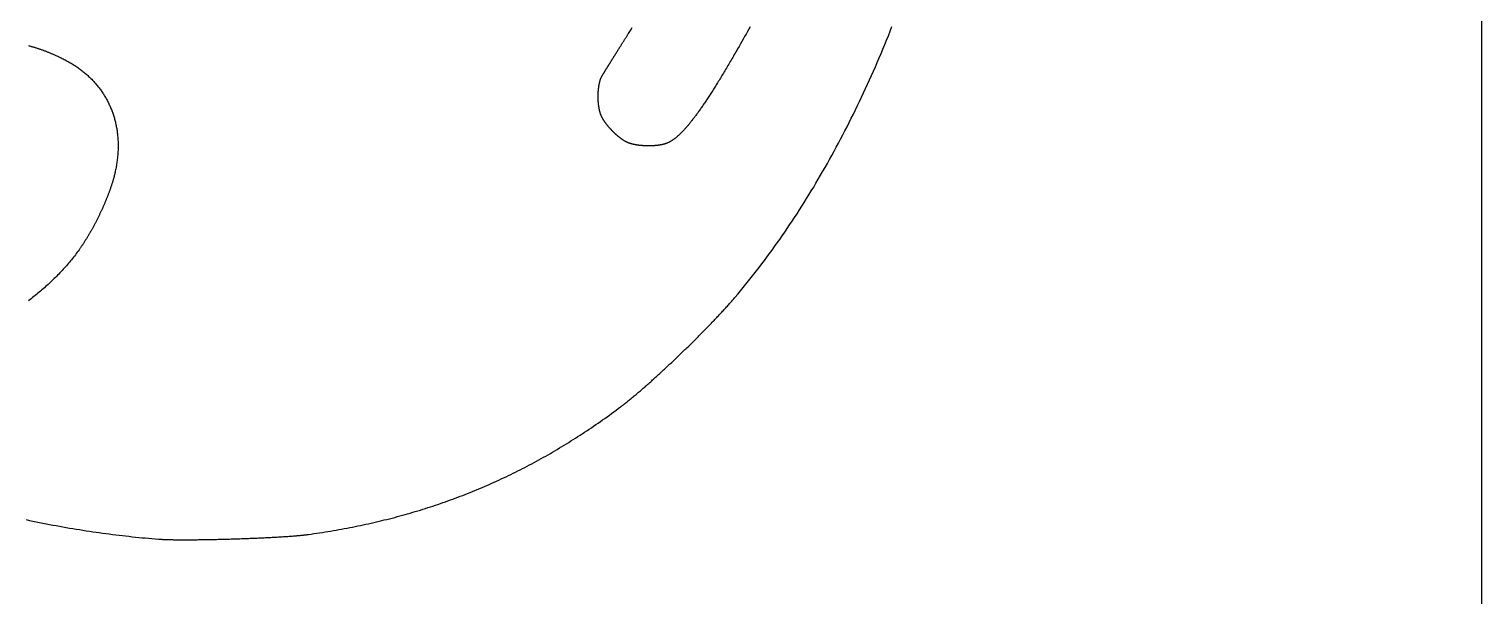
# Model space of a CAD drawing. Extents: x 0 to 527, y 0 to 420.
# Drawn here: x 74.17 to 89.01, y 20.7 to 26.49 of the extents above; entities that cross this region are included whole.
import ezdxf

# ---------------------------------------------------------------- set-up
doc = ezdxf.new("R2010")
doc.units = 0
doc.layers.get('0').update_dxf_attribs({"linetype": 'CONTINUOUS'})
doc.layers.add('LAYER_1', color=7, linetype='CONTINUOUS')

# ---------------------------------------------------------------- blocks, each defined once
blk = doc.blocks.new('LOGO')
at = {"layer": 'LAYER_1', "color": 5}
for points in [[(240.07, 69.8954, 0), (240.274, 70.2188, 0), (240.476, 70.5427, 0)], [(253.45, 70.6251, 0), (253.301, 70.3535, 0), (253.152, 70.082, 0), (253.001, 69.8107, 0), (252.85, 69.5394, 0), (252.698, 69.2682, 0), (252.546, 68.9971, 0), (252.392, 68.7261, 0), (252.238, 68.4553, 0), (252.083, 68.1845, 0)], [(251.8, 40.8265, 0), (252.1, 41.1815, 0), (252.398, 41.539, 0), (252.695, 41.8991, 0), (252.991, 42.2617, 0), (253.285, 42.6269, 0), (253.578, 42.9946, 0), (253.87, 43.3649, 0), (254.16, 43.7377, 0), (254.449, 44.1129, 0), (254.737, 44.4906, 0), (255.023, 44.8708, 0), (255.308, 45.2535, 0), (255.591, 45.6385, 0), (255.873, 46.026, 0), (256.154, 46.4159, 0), (256.433, 46.8082, 0), (256.711, 47.2029, 0), (256.988, 47.5999, 0), (257.263, 47.9992, 0), (257.536, 48.4009, 0), (257.808, 48.8049, 0), (258.079, 49.2112, 0), (258.349, 49.6198, 0), (258.616, 50.0307, 0), (258.883, 50.4438, 0), (259.148, 50.8592, 0), (259.411, 51.2768, 0), (259.673, 51.6966, 0), (259.934, 52.1186, 0), (260.193, 52.5428, 0), (260.451, 52.9692, 0), (260.707, 53.3977, 0), (260.961, 53.8284, 0), (261.214, 54.2612, 0), (261.466, 54.6961, 0), (261.716, 55.1331, 0), (261.964, 55.5721, 0), (262.211, 56.0133, 0), (262.457, 56.4565, 0), (262.701, 56.9017, 0), (262.943, 57.349, 0), (263.184, 57.7983, 0), (263.423, 58.2495, 0), (263.661, 58.7028, 0), (263.897, 59.158, 0), (264.131, 59.6152, 0), (264.364, 60.0743, 0), (264.596, 60.5353, 0), (264.825, 60.9982, 0), (265.053, 61.4631, 0), (265.28, 61.9298, 0), (265.505, 62.3983, 0), (265.728, 62.8688, 0), (265.95, 63.341, 0), (266.17, 63.8151, 0), (266.388, 64.291, 0), (266.605, 64.7686, 0), (266.82, 65.2481, 0), (267.033, 65.7293, 0), (267.245, 66.2123, 0), (267.455, 66.697, 0), (267.663, 67.1834, 0), (267.87, 67.6715, 0), (268.075, 68.1613, 0), (268.278, 68.6527, 0), (268.48, 69.1459, 0), (268.68, 69.6407, 0), (268.878, 70.1371, 0), (269.074, 70.6351, 0)], [(174.01, 68.5433, 0), (174.084, 68.5242, 0), (174.158, 68.5047, 0), (174.231, 68.4849, 0), (174.304, 68.4647, 0), (174.377, 68.4442, 0), (174.45, 68.4234, 0), (174.523, 68.4021, 0), (174.596, 68.3806, 0), (174.669, 68.3586, 0), (174.741, 68.3363, 0), (174.814, 68.3137, 0), (174.886, 68.2906, 0), (174.959, 68.2672, 0), (175.031, 68.2435, 0), (175.104, 68.2193, 0), (175.176, 68.1948, 0), (175.249, 68.1699, 0), (175.321, 68.1446, 0), (175.394, 68.1189, 0), (175.466, 68.0929, 0), (175.539, 68.0664, 0), (175.612, 68.0396, 0), (175.685, 68.0124, 0), (175.758, 67.9848, 0), (175.831, 67.9567, 0), (175.905, 67.9283, 0), (175.978, 67.8995, 0), (176.052, 67.8702, 0), (176.126, 67.8406, 0), (176.2, 67.8106, 0), (176.274, 67.7801, 0), (176.349, 67.7492, 0), (176.424, 67.7179, 0), (176.499, 67.6862, 0), (176.574, 67.654, 0), (176.65, 67.6215, 0), (176.725, 67.5885, 0), (176.802, 67.5551, 0), (176.878, 67.5212, 0), (176.955, 67.4869, 0), (177.033, 67.4522, 0), (177.11, 67.417, 0), (177.188, 67.3814, 0), (177.267, 67.3454, 0), (177.346, 67.3089, 0), (177.425, 67.2719, 0), (177.505, 67.2345, 0), (177.585, 67.1967, 0)], [(237.098, 65.0976, 0), (237.104, 65.1071, 0), (237.109, 65.1173, 0), (237.115, 65.1281, 0), (237.122, 65.1395, 0), (237.129, 65.1516, 0), (237.136, 65.1643, 0), (237.143, 65.1777, 0), (237.151, 65.1916, 0), (237.16, 65.2062, 0), (237.169, 65.2214, 0), (237.178, 65.2372, 0), (237.188, 65.2537, 0), (237.198, 65.2707, 0), (237.208, 65.2883, 0), (237.219, 65.3065, 0), (237.23, 65.3253, 0), (237.241, 65.3446, 0), (237.253, 65.3646, 0), (237.266, 65.3851, 0), (237.278, 65.4062, 0), (237.291, 65.4278, 0), (237.304, 65.45, 0), (237.318, 65.4728, 0), (237.332, 65.496, 0), (237.346, 65.5199, 0), (237.361, 65.5442, 0), (237.376, 65.5691, 0), (237.391, 65.5946, 0), (237.407, 65.6205, 0), (237.423, 65.647, 0), (237.44, 65.6739, 0), (237.456, 65.7014, 0), (237.473, 65.7294, 0), (237.491, 65.7579, 0), (237.508, 65.7868, 0), (237.526, 65.8163, 0), (237.544, 65.8462, 0), (237.563, 65.8766, 0), (237.582, 65.9075, 0), (237.601, 65.9389, 0), (237.621, 65.9707, 0), (237.64, 66.003, 0), (237.66, 66.0357, 0), (237.681, 66.0689, 0), (237.701, 66.1025, 0), (237.722, 66.1365, 0), (237.743, 66.171, 0), (237.765, 66.2059, 0), (237.787, 66.2412, 0), (237.809, 66.277, 0), (237.831, 66.3132, 0), (237.853, 66.3497, 0), (237.876, 66.3867, 0), (237.899, 66.4241, 0), (237.923, 66.4618, 0), (237.946, 66.5, 0), (237.97, 66.5385, 0), (237.994, 66.5775, 0), (238.018, 66.6167, 0), (238.043, 66.6564, 0), (238.068, 66.6964, 0), (238.093, 66.7368, 0), (238.118, 66.7775, 0), (238.143, 66.8186, 0), (238.169, 66.86, 0), (238.195, 66.9018, 0), (238.221, 66.9439, 0), (238.247, 66.9863, 0), (238.274, 67.0291, 0), (238.301, 67.0722, 0), (238.327, 67.1156, 0), (238.355, 67.1593, 0), (238.382, 67.2033, 0), (238.41, 67.2476, 0), (238.437, 67.2922, 0), (238.465, 67.337, 0), (238.493, 67.3822, 0), (238.522, 67.4277, 0), (238.55, 67.4734, 0), (238.579, 67.5194, 0), (238.608, 67.5657, 0), (238.637, 67.6122, 0), (238.666, 67.659, 0), (238.695, 67.706, 0), (238.725, 67.7533, 0), (238.754, 67.8008, 0), (238.784, 67.8485, 0), (238.814, 67.8965, 0), (238.844, 67.9447, 0), (238.875, 67.9931, 0), (238.905, 68.0418, 0), (238.936, 68.0906, 0), (238.966, 68.1397, 0), (238.997, 68.189, 0), (239.028, 68.2384, 0), (239.059, 68.2881, 0), (239.09, 68.3379, 0), (239.122, 68.3879, 0), (239.153, 68.4381, 0), (239.185, 68.4885, 0), (239.216, 68.539, 0), (239.248, 68.5897, 0), (239.28, 68.6406, 0), (239.312, 68.6916, 0), (239.344, 68.7427, 0), (239.377, 68.794, 0), (239.409, 68.8455, 0), (239.441, 68.897, 0), (239.474, 68.9487, 0), (239.506, 69.0005, 0), (239.539, 69.0525, 0), (239.572, 69.1045, 0), (239.605, 69.1567, 0), (239.637, 69.2089, 0), (239.67, 69.2613, 0), (239.703, 69.3137, 0), (239.737, 69.3663, 0), (239.77, 69.4189, 0), (239.803, 69.4716, 0), (239.836, 69.5244, 0), (239.87, 69.5772, 0), (239.903, 69.6301, 0), (239.936, 69.6831, 0), (239.97, 69.7361, 0), (240.003, 69.7892, 0), (240.037, 69.8423, 0), (240.07, 69.8954, 0)], [(177.585, 67.1967, 0), (177.701, 67.1409, 0), (177.816, 67.0842, 0), (177.931, 67.0266, 0), (178.044, 66.9682, 0), (178.157, 66.9089, 0), (178.268, 66.8487, 0), (178.378, 66.7877, 0), (178.487, 66.7258, 0), (178.596, 66.6631, 0), (178.703, 66.5995, 0), (178.809, 66.5351, 0), (178.914, 66.4698, 0), (179.018, 66.4037, 0), (179.121, 66.3368, 0), (179.223, 66.269, 0), (179.324, 66.2005, 0), (179.424, 66.1311, 0), (179.523, 66.0609, 0), (179.621, 65.9899, 0), (179.718, 65.9181, 0), (179.814, 65.8455, 0), (179.908, 65.7721, 0), (180.002, 65.698, 0), (180.094, 65.623, 0), (180.186, 65.5473, 0), (180.276, 65.4708, 0), (180.366, 65.3935, 0), (180.454, 65.3155, 0), (180.541, 65.2367, 0), (180.628, 65.1572, 0), (180.713, 65.0769, 0), (180.797, 64.9958, 0), (180.88, 64.9141, 0), (180.961, 64.8316, 0), (181.042, 64.7483, 0), (181.122, 64.6643, 0), (181.2, 64.5796, 0), (181.278, 64.4942, 0), (181.354, 64.4081, 0), (181.43, 64.3213, 0), (181.504, 64.2338, 0), (181.577, 64.1455, 0), (181.649, 64.0566, 0), (181.72, 63.967, 0), (181.79, 63.8767, 0), (181.858, 63.7857, 0), (181.926, 63.6941, 0), (181.993, 63.6018, 0), (182.058, 63.5088, 0), (182.122, 63.4151, 0), (182.185, 63.3208, 0), (182.247, 63.2259, 0), (182.308, 63.1303, 0), (182.368, 63.034, 0), (182.426, 62.9371, 0), (182.484, 62.8396, 0), (182.54, 62.7415, 0), (182.596, 62.6427, 0), (182.65, 62.5433, 0), (182.703, 62.4433, 0), (182.754, 62.3427, 0), (182.805, 62.2415, 0), (182.855, 62.1396, 0), (182.903, 62.0372, 0), (182.95, 61.9342, 0), (182.996, 61.8306, 0), (183.041, 61.7264, 0), (183.085, 61.6217, 0), (183.127, 61.5163, 0), (183.169, 61.4104, 0), (183.209, 61.304, 0), (183.248, 61.1969, 0), (183.286, 61.0894, 0), (183.323, 60.9812, 0), (183.358, 60.8726, 0), (183.393, 60.7633, 0), (183.426, 60.6536, 0), (183.458, 60.5433, 0), (183.489, 60.4325, 0), (183.519, 60.3212, 0), (183.547, 60.2093, 0), (183.575, 60.097, 0), (183.601, 59.9841, 0), (183.626, 59.8707, 0), (183.649, 59.7568, 0), (183.672, 59.6425, 0), (183.693, 59.5276, 0), (183.713, 59.4123, 0), (183.732, 59.2965, 0), (183.75, 59.1802, 0), (183.767, 59.0634, 0), (183.782, 58.9461, 0), (183.796, 58.8284, 0), (183.809, 58.7103, 0), (183.821, 58.5917, 0), (183.831, 58.4726, 0), (183.84, 58.3531, 0), (183.848, 58.2332, 0), (183.855, 58.1128, 0), (183.86, 57.992, 0), (183.865, 57.8708, 0), (183.868, 57.7491, 0), (183.87, 57.6271, 0), (183.87, 57.5046, 0), (183.87, 57.3817, 0), (183.868, 57.2584, 0), (183.865, 57.1347, 0), (183.86, 57.0107, 0), (183.855, 56.8862, 0), (183.848, 56.7614, 0), (183.84, 56.6361, 0), (183.83, 56.5105, 0), (183.82, 56.3846, 0), (183.808, 56.2582, 0), (183.795, 56.1316, 0), (183.78, 56.0045, 0), (183.765, 55.8771, 0), (183.748, 55.7494, 0), (183.73, 55.6213, 0), (183.71, 55.4929, 0), (183.689, 55.3641, 0), (183.667, 55.235, 0), (183.644, 55.1056, 0), (183.619, 54.9759, 0), (183.593, 54.8459, 0), (183.566, 54.7155, 0), (183.538, 54.5849, 0)], [(252.083, 68.1845, 0), (251.99, 68.0235, 0), (251.898, 67.864, 0), (251.807, 67.7059, 0), (251.716, 67.5493, 0), (251.626, 67.3941, 0), (251.537, 67.2403, 0), (251.448, 67.088, 0), (251.36, 66.9372, 0), (251.272, 66.7877, 0), (251.185, 66.6397, 0), (251.099, 66.493, 0), (251.013, 66.3478, 0), (250.928, 66.204, 0), (250.843, 66.0616, 0), (250.759, 65.9206, 0), (250.676, 65.7809, 0), (250.593, 65.6427, 0), (250.511, 65.5058, 0), (250.43, 65.3703, 0), (250.349, 65.2362, 0), (250.268, 65.1035, 0), (250.188, 64.9721, 0), (250.109, 64.842, 0), (250.03, 64.7133, 0), (249.952, 64.586, 0), (249.874, 64.46, 0), (249.797, 64.3353, 0), (249.721, 64.212, 0), (249.645, 64.09, 0), (249.569, 63.9693, 0), (249.494, 63.8499, 0), (249.42, 63.7318, 0), (249.346, 63.6151, 0), (249.273, 63.4996, 0), (249.2, 63.3854, 0), (249.128, 63.2726, 0), (249.056, 63.161, 0), (248.985, 63.0507, 0), (248.914, 62.9417, 0), (248.844, 62.8339, 0), (248.774, 62.7274, 0), (248.705, 62.6222, 0), (248.636, 62.5183, 0), (248.568, 62.4155, 0), (248.5, 62.3141, 0), (248.432, 62.2139, 0), (248.366, 62.1149, 0), (248.299, 62.0171, 0), (248.233, 61.9206, 0), (248.168, 61.8253, 0), (248.103, 61.7313, 0), (248.038, 61.6384, 0), (247.974, 61.5467, 0), (247.911, 61.4563, 0), (247.848, 61.367, 0), (247.785, 61.279, 0), (247.723, 61.1921, 0), (247.661, 61.1064, 0), (247.6, 61.0219, 0), (247.539, 60.9386, 0), (247.478, 60.8565, 0), (247.418, 60.7755, 0), (247.358, 60.6956, 0), (247.299, 60.617, 0), (247.24, 60.5394, 0), (247.182, 60.4631, 0), (247.124, 60.3878, 0), (247.066, 60.3137, 0), (247.009, 60.2408, 0), (246.952, 60.1689, 0), (246.895, 60.0982, 0), (246.839, 60.0286, 0), (246.784, 59.9601, 0), (246.728, 59.8927, 0), (246.673, 59.8264, 0), (246.619, 59.7612, 0), (246.565, 59.6972, 0), (246.511, 59.6341, 0), (246.457, 59.5722, 0), (246.404, 59.5114, 0), (246.351, 59.4516, 0), (246.299, 59.3929, 0), (246.247, 59.3352, 0), (246.195, 59.2787, 0), (246.144, 59.2231, 0), (246.093, 59.1686, 0), (246.042, 59.1152, 0), (245.991, 59.0628, 0), (245.941, 59.0114, 0), (245.892, 58.9611, 0), (245.842, 58.9118, 0), (245.793, 58.8635, 0), (245.744, 58.8162, 0), (245.696, 58.7699, 0), (245.647, 58.7247, 0), (245.6, 58.6804, 0), (245.552, 58.6371, 0), (245.505, 58.5949, 0), (245.458, 58.5536, 0), (245.411, 58.5132, 0), (245.364, 58.4739, 0), (245.318, 58.4355, 0), (245.272, 58.3981, 0), (245.227, 58.3617, 0), (245.181, 58.3262, 0), (245.136, 58.2917, 0), (245.091, 58.2581, 0), (245.046, 58.2254, 0), (245.002, 58.1937, 0), (244.958, 58.1629, 0), (244.914, 58.1331, 0), (244.87, 58.1042, 0), (244.827, 58.0761, 0), (244.784, 58.049, 0), (244.741, 58.0228, 0), (244.698, 57.9976, 0), (244.656, 57.9732, 0), (244.613, 57.9497, 0), (244.571, 57.927, 0), (244.53, 57.9053, 0), (244.488, 57.8845, 0), (244.446, 57.8645, 0), (244.405, 57.8454, 0), (244.364, 57.8271, 0), (244.323, 57.8097, 0), (244.283, 57.7932, 0), (244.242, 57.7775, 0)], [(237.01, 60.9525, 0), (237, 60.9789, 0), (236.991, 61.0057, 0), (236.981, 61.0328, 0), (236.972, 61.0604, 0), (236.963, 61.0883, 0), (236.954, 61.1166, 0), (236.945, 61.1453, 0), (236.937, 61.1743, 0), (236.928, 61.2036, 0), (236.92, 61.2333, 0), (236.912, 61.2634, 0), (236.904, 61.2937, 0), (236.896, 61.3244, 0), (236.889, 61.3554, 0), (236.881, 61.3867, 0), (236.874, 61.4182, 0), (236.867, 61.4501, 0), (236.86, 61.4823, 0), (236.854, 61.5147, 0), (236.847, 61.5474, 0), (236.841, 61.5804, 0), (236.834, 61.6136, 0), (236.828, 61.6471, 0), (236.823, 61.6808, 0), (236.817, 61.7147, 0), (236.811, 61.7489, 0), (236.806, 61.7832, 0), (236.801, 61.8178, 0), (236.796, 61.8526, 0), (236.791, 61.8876, 0), (236.786, 61.9228, 0), (236.782, 61.9582, 0), (236.778, 61.9937, 0), (236.773, 62.0294, 0), (236.769, 62.0653, 0), (236.766, 62.1013, 0), (236.762, 62.1375, 0), (236.758, 62.1738, 0), (236.755, 62.2102, 0), (236.752, 62.2468, 0), (236.749, 62.2835, 0), (236.746, 62.3203, 0), (236.743, 62.3572, 0), (236.741, 62.3942, 0), (236.739, 62.4313, 0), (236.736, 62.4684, 0), (236.734, 62.5057, 0), (236.733, 62.543, 0), (236.731, 62.5804, 0), (236.729, 62.6178, 0), (236.728, 62.6553, 0), (236.727, 62.6928, 0), (236.726, 62.7304, 0), (236.725, 62.7679, 0), (236.724, 62.8055, 0), (236.724, 62.8431, 0), (236.723, 62.8808, 0), (236.723, 62.9184, 0), (236.723, 62.956, 0), (236.723, 62.9935, 0), (236.724, 63.0311, 0), (236.724, 63.0686, 0), (236.725, 63.1061, 0), (236.726, 63.1435, 0), (236.726, 63.1809, 0), (236.728, 63.2182, 0), (236.729, 63.2555, 0), (236.73, 63.2927, 0), (236.732, 63.3298, 0), (236.734, 63.3668, 0), (236.736, 63.4037, 0), (236.738, 63.4405, 0), (236.74, 63.4772, 0), (236.742, 63.5138, 0), (236.745, 63.5503, 0), (236.748, 63.5866, 0), (236.751, 63.6228, 0), (236.754, 63.6589, 0), (236.757, 63.6947, 0), (236.76, 63.7305, 0), (236.764, 63.766, 0), (236.768, 63.8014, 0), (236.771, 63.8366, 0), (236.775, 63.8717, 0), (236.78, 63.9065, 0), (236.784, 63.9411, 0), (236.789, 63.9755, 0), (236.793, 64.0097, 0), (236.798, 64.0437, 0), (236.803, 64.0774, 0), (236.808, 64.1109, 0), (236.813, 64.1442, 0), (236.819, 64.1772, 0), (236.825, 64.2099, 0), (236.83, 64.2424, 0), (236.836, 64.2746, 0), (236.842, 64.3065, 0), (236.849, 64.3381, 0), (236.855, 64.3695, 0), (236.862, 64.4005, 0), (236.868, 64.4312, 0), (236.875, 64.4616, 0), (236.882, 64.4917, 0), (236.89, 64.5214, 0), (236.897, 64.5509, 0), (236.904, 64.5799, 0), (236.912, 64.6086, 0), (236.92, 64.637, 0), (236.928, 64.6649, 0), (236.936, 64.6926, 0), (236.944, 64.7198, 0), (236.953, 64.7466, 0), (236.961, 64.7731, 0), (236.97, 64.7991, 0), (236.979, 64.8247, 0), (236.988, 64.8499, 0), (236.997, 64.8747, 0), (237.007, 64.8991, 0), (237.016, 64.923, 0), (237.026, 64.9464, 0), (237.036, 64.9695, 0), (237.046, 64.992, 0), (237.056, 65.0141, 0), (237.066, 65.0357, 0), (237.077, 65.0569, 0), (237.088, 65.0775, 0), (237.098, 65.0976, 0)], [(239.956, 57.8745, 0), (239.931, 57.886, 0), (239.905, 57.8978, 0), (239.88, 57.91, 0), (239.854, 57.9226, 0), (239.828, 57.9356, 0), (239.803, 57.949, 0), (239.776, 57.9628, 0), (239.75, 57.9769, 0), (239.724, 57.9914, 0), (239.698, 58.0062, 0), (239.671, 58.0214, 0), (239.644, 58.037, 0), (239.618, 58.0529, 0), (239.591, 58.0692, 0), (239.564, 58.0857, 0), (239.537, 58.1027, 0), (239.51, 58.1199, 0), (239.483, 58.1375, 0), (239.455, 58.1554, 0), (239.428, 58.1736, 0), (239.401, 58.1921, 0), (239.373, 58.2109, 0), (239.346, 58.23, 0), (239.318, 58.2494, 0), (239.29, 58.2691, 0), (239.263, 58.2891, 0), (239.235, 58.3094, 0), (239.207, 58.3299, 0), (239.179, 58.3507, 0), (239.151, 58.3718, 0), (239.124, 58.3931, 0), (239.096, 58.4147, 0), (239.068, 58.4366, 0), (239.04, 58.4587, 0), (239.012, 58.481, 0), (238.984, 58.5036, 0), (238.956, 58.5265, 0), (238.928, 58.5495, 0), (238.9, 58.5728, 0), (238.872, 58.5963, 0), (238.844, 58.62, 0), (238.817, 58.6439, 0), (238.789, 58.668, 0), (238.761, 58.6924, 0), (238.733, 58.7169, 0), (238.706, 58.7416, 0), (238.678, 58.7665, 0), (238.65, 58.7916, 0), (238.623, 58.8169, 0), (238.595, 58.8423, 0), (238.568, 58.8679, 0), (238.54, 58.8937, 0), (238.513, 58.9196, 0), (238.486, 58.9457, 0), (238.459, 58.972, 0), (238.432, 58.9984, 0), (238.405, 59.0249, 0), (238.378, 59.0515, 0), (238.351, 59.0783, 0), (238.325, 59.1053, 0), (238.298, 59.1323, 0), (238.272, 59.1595, 0), (238.245, 59.1867, 0), (238.219, 59.2141, 0), (238.193, 59.2416, 0), (238.167, 59.2692, 0), (238.141, 59.2968, 0), (238.116, 59.3246, 0), (238.09, 59.3525, 0), (238.065, 59.3804, 0), (238.039, 59.4084, 0), (238.014, 59.4365, 0), (237.99, 59.4646, 0), (237.965, 59.4928, 0), (237.94, 59.5211, 0), (237.916, 59.5494, 0), (237.892, 59.5777, 0), (237.868, 59.6061, 0), (237.844, 59.6346, 0), (237.82, 59.6631, 0), (237.797, 59.6916, 0), (237.774, 59.7201, 0), (237.751, 59.7486, 0), (237.728, 59.7772, 0), (237.705, 59.8058, 0), (237.683, 59.8343, 0), (237.661, 59.8629, 0), (237.639, 59.8915, 0), (237.617, 59.92, 0), (237.596, 59.9486, 0), (237.574, 59.9771, 0), (237.553, 60.0056, 0), (237.533, 60.0341, 0), (237.512, 60.0625, 0), (237.492, 60.0909, 0), (237.472, 60.1193, 0), (237.452, 60.1476, 0), (237.433, 60.1759, 0), (237.414, 60.2041, 0), (237.395, 60.2323, 0), (237.377, 60.2604, 0), (237.358, 60.2884, 0), (237.34, 60.3163, 0), (237.323, 60.3442, 0), (237.305, 60.372, 0), (237.288, 60.3997, 0), (237.272, 60.4273, 0), (237.255, 60.4548, 0), (237.239, 60.4822, 0), (237.223, 60.5095, 0), (237.208, 60.5366, 0), (237.193, 60.5637, 0), (237.178, 60.5906, 0), (237.164, 60.6175, 0), (237.15, 60.6442, 0), (237.136, 60.6707, 0), (237.123, 60.6971, 0), (237.11, 60.7234, 0), (237.097, 60.7495, 0), (237.085, 60.7755, 0), (237.073, 60.8013, 0), (237.062, 60.8269, 0), (237.051, 60.8524, 0), (237.04, 60.8777, 0), (237.03, 60.9028, 0), (237.02, 60.9278, 0), (237.01, 60.9525, 0)], [(244.242, 57.7775, 0), (244.216, 57.7679, 0), (244.19, 57.7585, 0), (244.163, 57.7492, 0), (244.136, 57.7401, 0), (244.109, 57.7312, 0), (244.081, 57.7225, 0), (244.053, 57.7139, 0), (244.025, 57.7055, 0), (243.996, 57.6972, 0), (243.967, 57.6892, 0), (243.937, 57.6813, 0), (243.907, 57.6735, 0), (243.877, 57.6659, 0), (243.847, 57.6585, 0), (243.816, 57.6513, 0), (243.785, 57.6443, 0), (243.753, 57.6374, 0), (243.721, 57.6306, 0), (243.689, 57.6241, 0), (243.657, 57.6177, 0), (243.625, 57.6115, 0), (243.592, 57.6054, 0), (243.559, 57.5995, 0), (243.525, 57.5938, 0), (243.492, 57.5882, 0), (243.458, 57.5828, 0), (243.424, 57.5776, 0), (243.39, 57.5726, 0), (243.355, 57.5677, 0), (243.32, 57.563, 0), (243.285, 57.5584, 0), (243.25, 57.554, 0), (243.215, 57.5498, 0), (243.179, 57.5457, 0), (243.144, 57.5418, 0), (243.108, 57.5381, 0), (243.072, 57.5345, 0), (243.035, 57.5311, 0), (242.999, 57.5279, 0), (242.963, 57.5248, 0), (242.926, 57.5219, 0), (242.889, 57.5192, 0), (242.852, 57.5166, 0), (242.815, 57.5142, 0), (242.778, 57.512, 0), (242.741, 57.5099, 0), (242.703, 57.508, 0), (242.666, 57.5062, 0), (242.628, 57.5046, 0), (242.591, 57.5032, 0), (242.553, 57.5019, 0), (242.515, 57.5008, 0), (242.477, 57.4999, 0), (242.439, 57.4991, 0), (242.401, 57.4985, 0), (242.363, 57.4981, 0), (242.325, 57.4978, 0), (242.287, 57.4977, 0), (242.249, 57.4977, 0), (242.211, 57.4979, 0), (242.173, 57.4983, 0), (242.134, 57.4988, 0), (242.096, 57.4995, 0), (242.058, 57.5004, 0), (242.02, 57.5014, 0), (241.982, 57.5026, 0), (241.944, 57.5039, 0), (241.906, 57.5054, 0), (241.868, 57.507, 0), (241.83, 57.5089, 0), (241.792, 57.5108, 0), (241.754, 57.513, 0), (241.716, 57.5153, 0), (241.678, 57.5178, 0), (241.641, 57.5204, 0), (241.603, 57.5232, 0), (241.566, 57.5261, 0), (241.528, 57.5292, 0), (241.491, 57.5325, 0), (241.454, 57.5359, 0), (241.417, 57.5395, 0), (241.38, 57.5432, 0), (241.343, 57.5471, 0), (241.307, 57.5512, 0), (241.27, 57.5554, 0), (241.234, 57.5598, 0), (241.198, 57.5643, 0), (241.162, 57.569, 0), (241.126, 57.5739, 0), (241.09, 57.5789, 0), (241.055, 57.5841, 0), (241.019, 57.5894, 0), (240.984, 57.5949, 0), (240.949, 57.6005, 0), (240.915, 57.6063, 0), (240.88, 57.6123, 0), (240.846, 57.6184, 0), (240.812, 57.6247, 0), (240.778, 57.6311, 0), (240.745, 57.6377, 0), (240.712, 57.6444, 0), (240.679, 57.6513, 0), (240.646, 57.6584, 0), (240.613, 57.6656, 0), (240.581, 57.673, 0), (240.549, 57.6805, 0), (240.518, 57.6882, 0), (240.486, 57.6961, 0), (240.455, 57.7041, 0), (240.424, 57.7122, 0), (240.394, 57.7205, 0), (240.364, 57.729, 0), (240.334, 57.7376, 0), (240.305, 57.7464, 0), (240.276, 57.7553, 0), (240.247, 57.7644, 0), (240.219, 57.7736, 0), (240.191, 57.783, 0), (240.163, 57.7926, 0), (240.136, 57.8023, 0), (240.109, 57.8121, 0), (240.082, 57.8222, 0), (240.056, 57.8323, 0), (240.03, 57.8426, 0), (240.005, 57.8531, 0), (239.98, 57.8637, 0), (239.956, 57.8745, 0)], [(183.538, 54.5849, 0), (183.525, 54.5259, 0), (183.511, 54.4665, 0), (183.497, 54.4067, 0), (183.482, 54.3465, 0), (183.467, 54.2859, 0), (183.452, 54.2249, 0), (183.436, 54.1636, 0), (183.42, 54.1018, 0), (183.403, 54.0397, 0), (183.387, 53.9772, 0), (183.369, 53.9144, 0), (183.351, 53.8512, 0), (183.333, 53.7876, 0), (183.315, 53.7237, 0), (183.296, 53.6595, 0), (183.277, 53.595, 0), (183.257, 53.5302, 0), (183.237, 53.465, 0), (183.217, 53.3996, 0), (183.196, 53.3338, 0), (183.175, 53.2678, 0), (183.154, 53.2015, 0), (183.132, 53.1349, 0), (183.11, 53.068, 0), (183.087, 53.0009, 0), (183.064, 52.9335, 0), (183.041, 52.8659, 0), (183.018, 52.7981, 0), (182.994, 52.73, 0), (182.97, 52.6617, 0), (182.945, 52.5931, 0), (182.921, 52.5244, 0), (182.896, 52.4554, 0), (182.87, 52.3863, 0), (182.844, 52.317, 0), (182.818, 52.2474, 0), (182.792, 52.1777, 0), (182.765, 52.1079, 0), (182.738, 52.0378, 0), (182.711, 51.9676, 0), (182.683, 51.8973, 0), (182.656, 51.8268, 0), (182.628, 51.7562, 0), (182.599, 51.6855, 0), (182.57, 51.6146, 0), (182.541, 51.5436, 0), (182.512, 51.4725, 0), (182.483, 51.4013, 0), (182.453, 51.33, 0), (182.423, 51.2587, 0), (182.392, 51.1872, 0), (182.362, 51.1157, 0), (182.331, 51.0441, 0), (182.3, 50.9724, 0), (182.269, 50.9007, 0), (182.237, 50.829, 0), (182.205, 50.7572, 0), (182.173, 50.6853, 0), (182.141, 50.6135, 0), (182.108, 50.5416, 0), (182.076, 50.4698, 0), (182.043, 50.3979, 0), (182.009, 50.326, 0), (181.976, 50.2541, 0), (181.942, 50.1823, 0), (181.909, 50.1104, 0), (181.875, 50.0386, 0), (181.84, 49.9669, 0), (181.806, 49.8952, 0), (181.771, 49.8235, 0), (181.736, 49.7519, 0), (181.701, 49.6803, 0), (181.666, 49.6089, 0), (181.631, 49.5375, 0), (181.595, 49.4662, 0), (181.559, 49.3949, 0), (181.523, 49.3238, 0), (181.487, 49.2528, 0), (181.451, 49.1819, 0), (181.414, 49.1111, 0), (181.377, 49.0405, 0), (181.341, 48.97, 0), (181.304, 48.8996, 0), (181.267, 48.8294, 0), (181.229, 48.7593, 0), (181.192, 48.6894, 0), (181.154, 48.6197, 0), (181.117, 48.5501, 0), (181.079, 48.4807, 0), (181.041, 48.4115, 0), (181.003, 48.3425, 0), (180.964, 48.2737, 0), (180.926, 48.2051, 0), (180.887, 48.1368, 0), (180.849, 48.0686, 0), (180.81, 48.0007, 0), (180.771, 47.933, 0), (180.732, 47.8656, 0), (180.693, 47.7984, 0), (180.654, 47.7315, 0), (180.615, 47.6648, 0), (180.575, 47.5985, 0), (180.536, 47.5324, 0), (180.496, 47.4665, 0), (180.457, 47.401, 0), (180.417, 47.3358, 0), (180.377, 47.2709, 0), (180.337, 47.2063, 0), (180.297, 47.142, 0), (180.257, 47.078, 0), (180.217, 47.0144, 0), (180.177, 46.9511, 0), (180.137, 46.8882, 0), (180.097, 46.8256, 0), (180.056, 46.7634, 0), (180.016, 46.7016, 0), (179.975, 46.6401, 0), (179.935, 46.579, 0), (179.894, 46.5183, 0), (179.854, 46.458, 0), (179.813, 46.3981, 0), (179.773, 46.3387, 0), (179.732, 46.2796, 0), (179.691, 46.221, 0), (179.651, 46.1627, 0), (179.61, 46.105, 0), (179.569, 46.0476, 0)], [(179.569, 46.0476, 0), (179.471, 45.9109, 0), (179.371, 45.7745, 0), (179.27, 45.6385, 0), (179.167, 45.5028, 0), (179.063, 45.3675, 0), (178.958, 45.2326, 0), (178.851, 45.098, 0), (178.743, 44.9639, 0), (178.633, 44.8301, 0), (178.522, 44.6967, 0), (178.41, 44.5637, 0), (178.296, 44.4311, 0), (178.181, 44.2989, 0), (178.065, 44.1671, 0), (177.948, 44.0357, 0), (177.829, 43.9048, 0), (177.709, 43.7742, 0), (177.587, 43.6441, 0), (177.465, 43.5145, 0), (177.341, 43.3853, 0), (177.215, 43.2565, 0), (177.089, 43.1281, 0), (176.961, 43.0002, 0), (176.832, 42.8728, 0), (176.702, 42.7459, 0), (176.57, 42.6194, 0), (176.437, 42.4933, 0), (176.303, 42.3678, 0), (176.168, 42.2427, 0), (176.032, 42.1181, 0), (175.894, 41.994, 0), (175.756, 41.8704, 0), (175.616, 41.7473, 0), (175.475, 41.6247, 0), (175.332, 41.5026, 0), (175.189, 41.3811, 0), (175.045, 41.26, 0), (174.899, 41.1395, 0), (174.752, 41.0195, 0), (174.604, 40.9, 0), (174.455, 40.7811, 0), (174.305, 40.6627, 0), (174.154, 40.5449, 0), (174.001, 40.4276, 0)], [(239.189, 28.7439, 0), (239.263, 28.8002, 0), (239.339, 28.8579, 0), (239.417, 28.917, 0), (239.495, 28.9775, 0), (239.575, 29.0393, 0), (239.655, 29.1025, 0), (239.737, 29.167, 0), (239.82, 29.2327, 0), (239.904, 29.2998, 0), (239.989, 29.3681, 0), (240.075, 29.4377, 0), (240.163, 29.5085, 0), (240.251, 29.5805, 0), (240.34, 29.6537, 0), (240.43, 29.728, 0), (240.521, 29.8035, 0), (240.613, 29.8801, 0), (240.706, 29.9578, 0), (240.8, 30.0366, 0), (240.894, 30.1165, 0), (240.99, 30.1974, 0), (241.086, 30.2794, 0), (241.183, 30.3624, 0), (241.281, 30.4463, 0), (241.379, 30.5313, 0), (241.479, 30.6172, 0), (241.579, 30.704, 0), (241.68, 30.7918, 0), (241.781, 30.8804, 0), (241.883, 30.9699, 0), (241.986, 31.0603, 0), (242.089, 31.1515, 0), (242.193, 31.2436, 0), (242.298, 31.3364, 0), (242.403, 31.43, 0), (242.509, 31.5244, 0), (242.615, 31.6195, 0), (242.722, 31.7154, 0), (242.829, 31.812, 0), (242.936, 31.9092, 0), (243.044, 32.0071, 0), (243.153, 32.1057, 0), (243.262, 32.2049, 0), (243.371, 32.3047, 0), (243.481, 32.4051, 0), (243.591, 32.5061, 0), (243.701, 32.6076, 0), (243.812, 32.7096, 0), (243.923, 32.8122, 0), (244.034, 32.9153, 0), (244.145, 33.0188, 0), (244.257, 33.1228, 0), (244.369, 33.2272, 0), (244.481, 33.3321, 0), (244.593, 33.4374, 0), (244.705, 33.543, 0), (244.817, 33.649, 0), (244.93, 33.7553, 0), (245.043, 33.862, 0), (245.155, 33.969, 0), (245.268, 34.0762, 0), (245.381, 34.1837, 0), (245.493, 34.2915, 0), (245.606, 34.3995, 0), (245.719, 34.5077, 0), (245.832, 34.6161, 0), (245.944, 34.7246, 0), (246.057, 34.8334, 0), (246.169, 34.9422, 0), (246.281, 35.0512, 0), (246.393, 35.1602, 0), (246.505, 35.2693, 0), (246.617, 35.3785, 0), (246.728, 35.4877, 0), (246.839, 35.597, 0), (246.95, 35.7062, 0), (247.061, 35.8154, 0), (247.171, 35.9246, 0), (247.281, 36.0337, 0), (247.391, 36.1427, 0), (247.501, 36.2517, 0), (247.61, 36.3605, 0), (247.718, 36.4692, 0), (247.826, 36.5777, 0), (247.934, 36.6861, 0), (248.041, 36.7942, 0), (248.148, 36.9022, 0), (248.254, 37.0099, 0), (248.36, 37.1174, 0), (248.466, 37.2246, 0), (248.57, 37.3315, 0), (248.674, 37.4381, 0), (248.778, 37.5444, 0), (248.881, 37.6503, 0), (248.983, 37.7558, 0), (249.085, 37.861, 0), (249.186, 37.9658, 0), (249.286, 38.0702, 0), (249.385, 38.1741, 0), (249.484, 38.2775, 0), (249.582, 38.3805, 0), (249.68, 38.483, 0), (249.776, 38.5849, 0), (249.872, 38.6863, 0), (249.966, 38.7872, 0), (250.06, 38.8875, 0), (250.154, 38.9872, 0), (250.246, 39.0862, 0), (250.337, 39.1847, 0), (250.427, 39.2825, 0), (250.517, 39.3796, 0), (250.605, 39.476, 0), (250.692, 39.5717, 0), (250.779, 39.6667, 0), (250.864, 39.7609, 0), (250.948, 39.8544, 0), (251.032, 39.9471, 0), (251.114, 40.039, 0), (251.195, 40.13, 0), (251.275, 40.2203, 0), (251.353, 40.3096, 0), (251.431, 40.3981, 0), (251.507, 40.4857, 0), (251.582, 40.5723, 0), (251.656, 40.658, 0), (251.729, 40.7428, 0), (251.8, 40.8265, 0)], [(173.742, 16.3241, 0), (174.112, 16.2455, 0), (174.482, 16.1681, 0), (174.851, 16.0921, 0), (175.22, 16.0174, 0), (175.588, 15.944, 0), (175.956, 15.8719, 0), (176.324, 15.8012, 0), (176.691, 15.7317, 0), (177.058, 15.6635, 0), (177.425, 15.5966, 0), (177.791, 15.531, 0), (178.157, 15.4667, 0), (178.523, 15.4037, 0), (178.888, 15.342, 0), (179.254, 15.2815, 0), (179.619, 15.2224, 0), (179.983, 15.1645, 0), (180.347, 15.108, 0), (180.712, 15.0526, 0), (181.075, 14.9986, 0), (181.439, 14.9459, 0), (181.802, 14.8944, 0), (182.165, 14.8442, 0), (182.528, 14.7952, 0), (182.891, 14.7476, 0), (183.253, 14.7011, 0), (183.615, 14.656, 0), (183.978, 14.6121, 0), (184.339, 14.5695, 0), (184.701, 14.5281, 0), (185.063, 14.488, 0), (185.424, 14.4491, 0), (185.785, 14.4115, 0), (186.146, 14.3751, 0), (186.507, 14.34, 0), (186.868, 14.3061, 0), (187.228, 14.2735, 0), (187.589, 14.2421, 0), (187.949, 14.2119, 0), (188.309, 14.183, 0)], [(204.819, 14.6945, 0), (205.128, 14.738, 0), (205.437, 14.7825, 0), (205.744, 14.8279, 0), (206.051, 14.8743, 0), (206.357, 14.9217, 0), (206.662, 14.9701, 0), (206.966, 15.0194, 0), (207.27, 15.0698, 0), (207.573, 15.1211, 0), (207.875, 15.1734, 0), (208.176, 15.2268, 0), (208.476, 15.2811, 0), (208.776, 15.3364, 0), (209.075, 15.3927, 0), (209.373, 15.4501, 0), (209.67, 15.5084, 0), (209.966, 15.5677, 0), (210.262, 15.6281, 0), (210.557, 15.6894, 0), (210.851, 15.7518, 0), (211.145, 15.8152, 0), (211.438, 15.8796, 0), (211.73, 15.945, 0), (212.021, 16.0115, 0), (212.312, 16.079, 0), (212.602, 16.1475, 0), (212.891, 16.217, 0), (213.18, 16.2876, 0), (213.468, 16.3592, 0), (213.755, 16.4318, 0), (214.042, 16.5055, 0), (214.327, 16.5802, 0), (214.613, 16.6559, 0), (214.897, 16.7327, 0), (215.181, 16.8106, 0), (215.464, 16.8895, 0), (215.747, 16.9694, 0), (216.029, 17.0504, 0), (216.31, 17.1325, 0), (216.591, 17.2156, 0), (216.871, 17.2997, 0), (217.15, 17.385, 0), (217.429, 17.4713, 0), (217.707, 17.5586, 0), (217.985, 17.6471, 0), (218.261, 17.7366, 0), (218.538, 17.8272, 0), (218.814, 17.9188, 0), (219.089, 18.0116, 0), (219.363, 18.1054, 0), (219.637, 18.2003, 0), (219.911, 18.2962, 0), (220.184, 18.3933, 0), (220.456, 18.4914, 0), (220.728, 18.5907, 0), (220.999, 18.691, 0), (221.27, 18.7925, 0), (221.54, 18.895, 0), (221.81, 18.9986, 0), (222.079, 19.1033, 0), (222.347, 19.2092, 0), (222.616, 19.3161, 0), (222.883, 19.4241, 0), (223.15, 19.5333, 0), (223.417, 19.6436, 0), (223.683, 19.7549, 0), (223.948, 19.8674, 0), (224.213, 19.9811, 0), (224.478, 20.0958, 0), (224.742, 20.2117, 0), (225.006, 20.3287, 0), (225.269, 20.4468, 0), (225.532, 20.566, 0), (225.794, 20.6864, 0), (226.056, 20.8079, 0), (226.317, 20.9306, 0), (226.578, 21.0543, 0), (226.839, 21.1793, 0), (227.099, 21.3053, 0), (227.359, 21.4326, 0), (227.618, 21.5609, 0), (227.877, 21.6904, 0), (228.135, 21.8211, 0), (228.393, 21.9529, 0), (228.651, 22.0859, 0), (228.908, 22.22, 0), (229.165, 22.3553, 0), (229.422, 22.4918, 0), (229.678, 22.6294, 0), (229.934, 22.7682, 0), (230.189, 22.9082, 0), (230.444, 23.0493, 0), (230.699, 23.1916, 0), (230.953, 23.3351, 0), (231.207, 23.4797, 0), (231.461, 23.6256, 0), (231.715, 23.7726, 0), (231.968, 23.9208, 0), (232.22, 24.0702, 0), (232.473, 24.2208, 0), (232.725, 24.3725, 0), (232.977, 24.5255, 0), (233.228, 24.6797, 0), (233.479, 24.835, 0), (233.73, 24.9916, 0), (233.981, 25.1494, 0), (234.231, 25.3083, 0), (234.481, 25.4685, 0), (234.731, 25.6299, 0), (234.981, 25.7925, 0), (235.23, 25.9563, 0), (235.479, 26.1213, 0), (235.728, 26.2875, 0), (235.977, 26.455, 0), (236.225, 26.6237, 0), (236.473, 26.7936, 0), (236.721, 26.9647, 0), (236.968, 27.137, 0), (237.216, 27.3106, 0), (237.463, 27.4855, 0), (237.71, 27.6615, 0), (237.957, 27.8388, 0), (238.204, 28.0173, 0), (238.45, 28.1971, 0), (238.696, 28.3781, 0), (238.943, 28.5604, 0), (239.189, 28.7439, 0)], [(188.309, 14.183, 0), (188.378, 14.1778, 0), (188.45, 14.1728, 0), (188.524, 14.168, 0), (188.602, 14.1635, 0), (188.682, 14.1591, 0), (188.765, 14.1549, 0), (188.851, 14.1509, 0), (188.939, 14.1472, 0), (189.03, 14.1436, 0), (189.123, 14.1402, 0), (189.219, 14.137, 0), (189.317, 14.134, 0), (189.418, 14.1312, 0), (189.521, 14.1286, 0), (189.626, 14.1262, 0), (189.733, 14.1239, 0), (189.843, 14.1219, 0), (189.955, 14.12, 0), (190.069, 14.1183, 0), (190.185, 14.1168, 0), (190.303, 14.1155, 0), (190.423, 14.1143, 0), (190.545, 14.1134, 0), (190.669, 14.1126, 0), (190.795, 14.1119, 0), (190.923, 14.1115, 0), (191.052, 14.1112, 0), (191.183, 14.1111, 0), (191.315, 14.1112, 0), (191.45, 14.1114, 0), (191.585, 14.1118, 0), (191.723, 14.1123, 0), (191.861, 14.113, 0), (192.002, 14.1139, 0), (192.143, 14.1149, 0), (192.286, 14.1161, 0), (192.43, 14.1175, 0), (192.576, 14.119, 0), (192.722, 14.1206, 0), (192.87, 14.1224, 0), (193.019, 14.1244, 0), (193.168, 14.1265, 0), (193.319, 14.1287, 0), (193.471, 14.1311, 0), (193.624, 14.1337, 0), (193.777, 14.1364, 0), (193.932, 14.1392, 0), (194.087, 14.1421, 0), (194.243, 14.1452, 0), (194.399, 14.1485, 0), (194.557, 14.1519, 0), (194.714, 14.1554, 0), (194.873, 14.159, 0), (195.031, 14.1628, 0), (195.191, 14.1667, 0), (195.35, 14.1707, 0), (195.51, 14.1749, 0), (195.671, 14.1792, 0), (195.831, 14.1836, 0), (195.992, 14.1881, 0), (196.153, 14.1928, 0), (196.314, 14.1976, 0), (196.475, 14.2024, 0), (196.636, 14.2075, 0), (196.797, 14.2126, 0), (196.959, 14.2178, 0), (197.12, 14.2232, 0), (197.28, 14.2286, 0), (197.441, 14.2342, 0), (197.601, 14.2399, 0), (197.761, 14.2457, 0), (197.921, 14.2515, 0), (198.08, 14.2575, 0), (198.239, 14.2636, 0), (198.398, 14.2698, 0), (198.556, 14.2761, 0), (198.713, 14.2825, 0), (198.87, 14.289, 0), (199.026, 14.2956, 0), (199.181, 14.3023, 0), (199.335, 14.309, 0), (199.489, 14.3159, 0), (199.642, 14.3228, 0), (199.794, 14.3299, 0), (199.945, 14.337, 0), (200.095, 14.3442, 0), (200.244, 14.3515, 0), (200.392, 14.3589, 0), (200.539, 14.3663, 0), (200.684, 14.3738, 0), (200.829, 14.3815, 0), (200.972, 14.3891, 0), (201.114, 14.3969, 0), (201.254, 14.4047, 0), (201.393, 14.4126, 0), (201.531, 14.4206, 0), (201.667, 14.4286, 0), (201.801, 14.4367, 0), (201.934, 14.4449, 0), (202.065, 14.4532, 0), (202.195, 14.4615, 0), (202.323, 14.4698, 0), (202.449, 14.4782, 0), (202.573, 14.4867, 0), (202.695, 14.4953, 0), (202.816, 14.5039, 0), (202.934, 14.5125, 0), (203.051, 14.5212, 0), (203.165, 14.53, 0), (203.277, 14.5388, 0), (203.388, 14.5476, 0), (203.495, 14.5565, 0), (203.601, 14.5654, 0), (203.705, 14.5744, 0), (203.806, 14.5834, 0), (203.904, 14.5925, 0), (204.001, 14.6016, 0), (204.094, 14.6108, 0), (204.186, 14.6199, 0), (204.274, 14.6292, 0), (204.36, 14.6384, 0), (204.444, 14.6477, 0), (204.524, 14.657, 0), (204.602, 14.6663, 0), (204.677, 14.6757, 0), (204.75, 14.6851, 0), (204.819, 14.6945, 0)]]:
    blk.add_polyline3d(points, dxfattribs=at)

msp = doc.modelspace()

# ---------------------------------------------------------------- linework, layer by layer
at = {"color": 1}
msp.add_lwpolyline([(89.014, 5.171), (89.014, 57.463)], dxfattribs=at)

# ---------------------------------------------------------------- block references
at = {"color": 5, "xscale": 0.0928071272272585, "yscale": 0.0928071272272585, "zscale": 0.0928071272272585}
msp.add_blockref('LOGO', (58.014, 19.961), dxfattribs=at)

doc.saveas('drawing.dxf')
